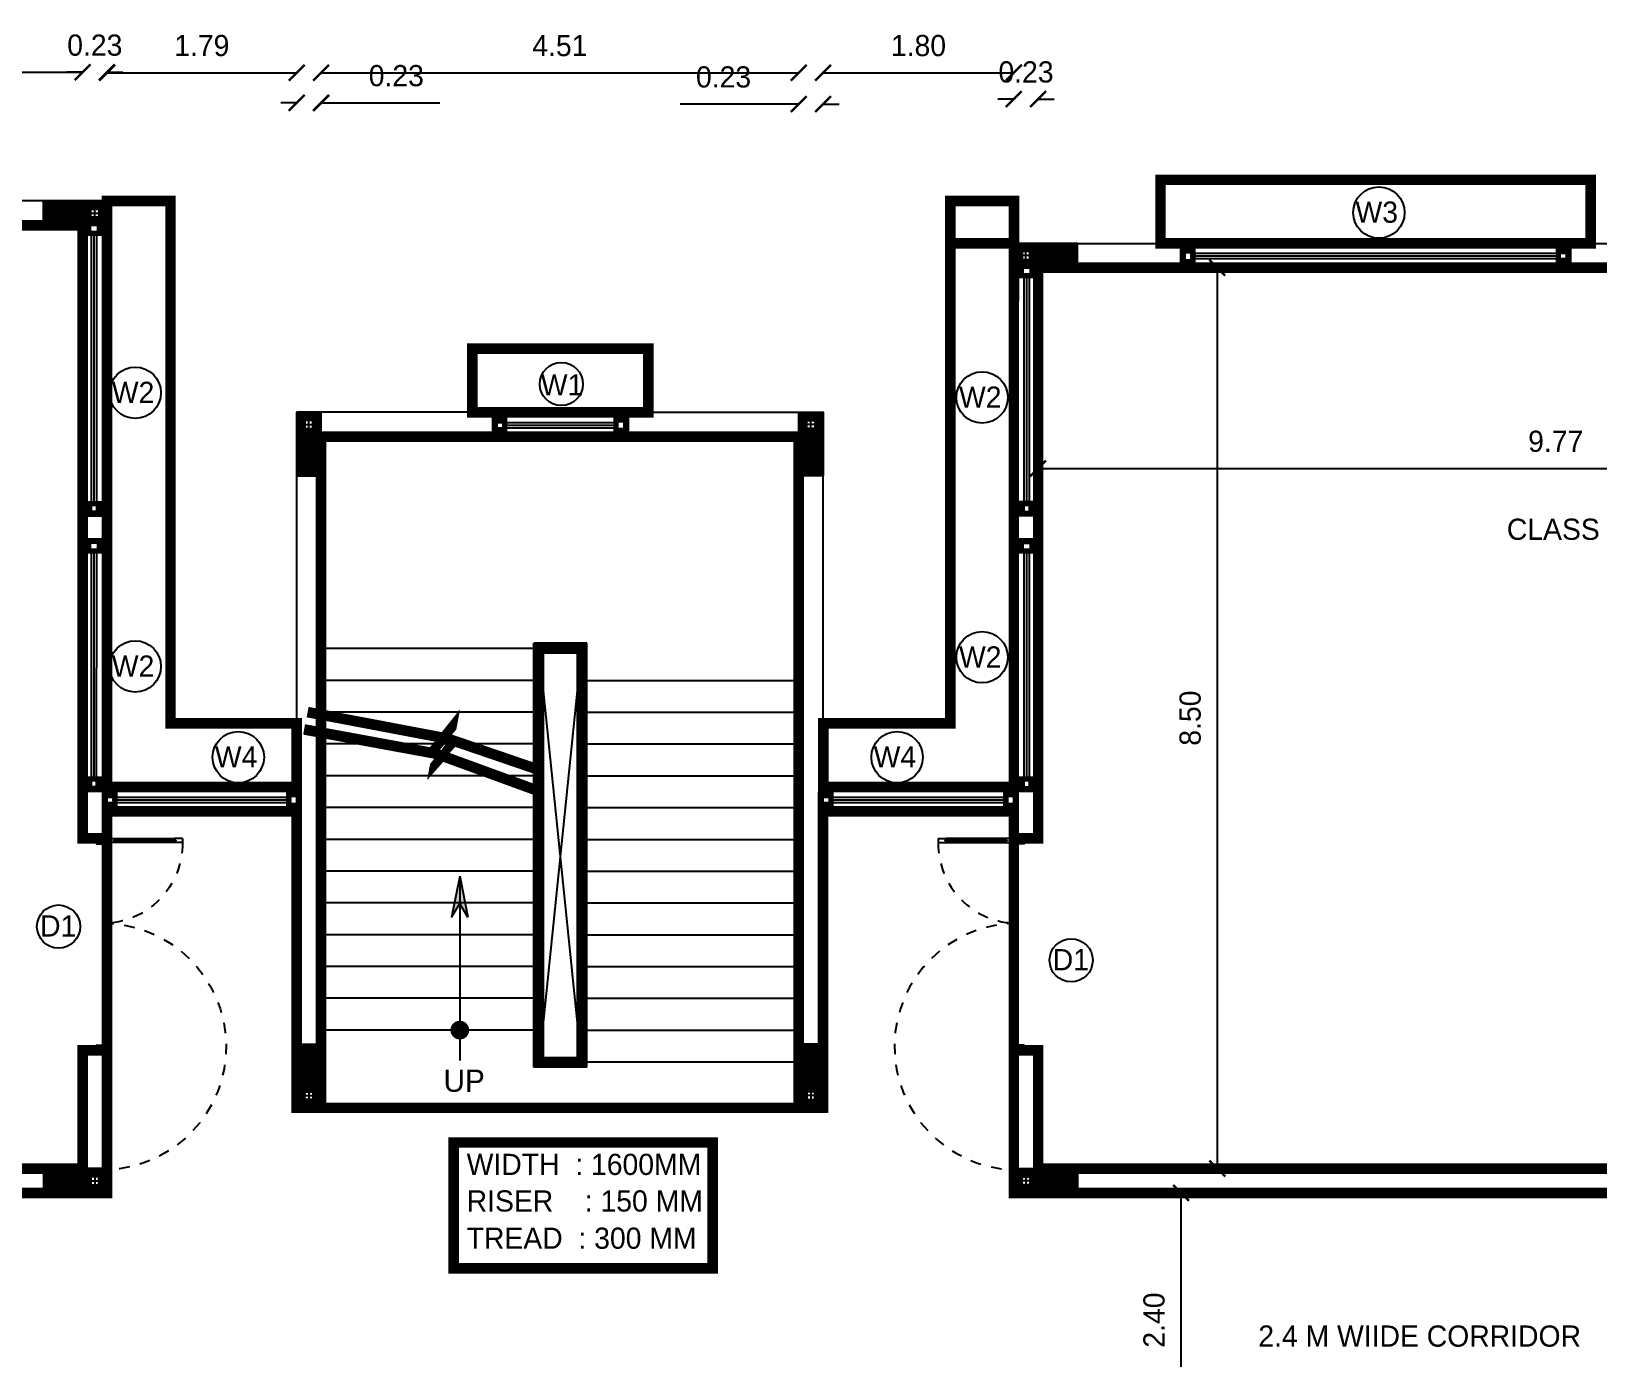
# Model space of a CAD drawing. Header units: metres. Extents: x 6101839 to 6102590, y -6659932 to -6659648.
# Drawn here: x 6102090.64 to 6102105.43, y -6659699.46 to -6659686.95 of the extents above; entities that cross this region are included whole.
import ezdxf

# ---------------------------------------------------------------- set-up
doc = ezdxf.new("R2010")
doc.units = ezdxf.units.M
doc.header["$LTSCALE"] = 500
doc.header["$MEASUREMENT"] = 0
doc.linetypes.add('DASHED2', pattern=[0.375, 0.25, -0.125])
doc.linetypes.add('HIDDEN', pattern=[0.375, 0.25, -0.125])
doc.layers.get('0').update_dxf_attribs({"linetype": 'CONTINUOUS'})
doc.layers.get('Defpoints').update_dxf_attribs({"linetype": 'CONTINUOUS'})
for name, color, linetype in [('above', 250, 'DASHED2'), ('Bldg', 44, 'CONTINUOUS'), ('BLK_1_FLR_0_CARPET_AREA', 10, 'CONTINUOUS'), ('BLK_1_FLR_0_CHAJJA', 6, 'CONTINUOUS'), ('COL', 2, 'CONTINUOUS'), ('DIM', 205, 'CONTINUOUS'), ('DOOR', 252, 'CONTINUOUS'), ('DOORTEXT', 13, 'CONTINUOUS'), ('ED', 30, 'CONTINUOUS'), ('FURN1', 252, 'CONTINUOUS'), ('FURNITURE', 252, 'CONTINUOUS'), ('FURNITURES', 252, 'CONTINUOUS'), ('HATCH', 15, 'CONTINUOUS'), ('norms', 4, 'CONTINUOUS'), ('railing', 14, 'CONTINUOUS'), ('STEPS', 233, 'CONTINUOUS'), ('T E X T', 7, 'CONTINUOUS'), ('TEXT', 4, 'CONTINUOUS'), ('W-SCH', 205, 'CONTINUOUS'), ('wall', 125, 'CONTINUOUS'), ('wall1', 125, 'CONTINUOUS'), ('WIN', 252, 'CONTINUOUS'), ('WINDOWS', 252, 'CONTINUOUS')]:
    doc.layers.add(name, color=color, linetype=linetype)
doc.styles.add('GD', font='GOTHIC.TTF')
doc.styles.add('RM', font='GOTHIC.TTF')
doc.styles.add('S2', font='GOTHIC.TTF')
doc.styles.add('USA TEXT', font='GOTHIC.TTF')
doc.dimstyles.new('1-100-ED', dxfattribs={"dimtxt": 0.2, "dimasz": 0.15, "dimexe": 0.18, "dimexo": 0.0625, "dimgap": 0.15, "dimtad": 1, "dimzin": 0, "dimdsep": 46, "dimtxsty": 'USA TEXT', "dimblk": 'ARCHTICK', "dimcen": 0.1, "dimse1": 1, "dimse2": 1, "dimclrd": 256, "dimclrt": 256, "dimadec": 0, "dimazin": 0, "dimtfac": 1, "dimtofl": 0, "dimtmove": 0, "dimatfit": 3, "dimldrblk": 'ARCHTICK', "dimfxl": 0.18, "dimtolj": 1, "dimtzin": 0, "dimarcsym": 0})

# ---------------------------------------------------------------- blocks, each defined once
blk = doc.blocks.new('NEWCOL')
at = {"layer": 'HATCH'}
h = blk.add_hatch(dxfattribs=at)
h.set_pattern_fill('ANSI31', color=256, scale=3, angle=270, style=0)
h.set_pattern_definition([(315, (-629970.926, -258732.088), (6.73519209, 6.73519209), [])])
h.paths.add_polyline_path([(0, 115), (-115, 115), (-115, 0), (-37.5, 0), (-37.5, 37.5), (0, 37.5)])
h.paths.add_polyline_path([(115, 115), (0, 115), (0, 37.5), (37.5, 37.5), (37.5, 0), (115, 0)])
h.paths.add_polyline_path([(115, 0), (37.5, 0), (37.5, -37.5), (0, -37.5), (0, -485), (115, -485)])
h.paths.add_polyline_path([(0, -37.5), (-37.5, -37.5), (-37.5, 0), (-115, 0), (-115, -485), (0, -485)])
at = {"layer": 'COL'}
for p, q in [((-115, 0), (115, 0)), ((0, -485), (0, 115))]:
    blk.add_line(p, q, dxfattribs=at)
for points in [[(-115, -485), (115, -485), (115, 115), (-115, 115)], [(-37.5, -37.5), (37.5, -37.5), (37.5, 37.5), (-37.5, 37.5)]]:
    blk.add_lwpolyline(points, close=True, dxfattribs=at)
blk = doc.blocks.new('_ArchTick')
at = {"color": 0, "linetype": 'ByBlock', "const_width": 0.15}
blk.add_lwpolyline([(-0.5, -0.5), (0.5, 0.5)], dxfattribs=at)
blk = doc.blocks.new('*D821')
at = {"layer": 'Defpoints', "color": 0, "transparency": 16777216}
for p in [(6102091.126, -6659687.335), (6102091.126, -6659689.318), (6102081.356, -6659689.83)]:
    blk.add_point(p, dxfattribs=at)
at = {"layer": 'ED', "lineweight": -2, "transparency": 16777216}
blk.add_line((6102081.356, -6659687.335), (6102091.126, -6659687.335), dxfattribs=at)
at = {"layer": 'ED', "lineweight": -2, "transparency": 16777216, "xscale": 0.15, "yscale": 0.15, "zscale": 0.15, "rotation": 180}
blk.add_blockref('_ArchTick', (6102081.356, -6659687.335), dxfattribs=at)
at = {"layer": 'ED', "lineweight": -2, "transparency": 16777216, "xscale": 0.15, "yscale": 0.15, "zscale": 0.15}
blk.add_blockref('_ArchTick', (6102091.126, -6659687.335), dxfattribs=at)
at = {"layer": 'ED', "transparency": 16777216, "insert": (6102086.241, -6659687.08), "char_height": 0.2, "attachment_point": 5, "style": 'USA TEXT'}
blk.add_mtext('\\A1;9.77', dxfattribs=at)
blk = doc.blocks.new('*D822')
at = {"layer": 'Defpoints', "color": 0, "transparency": 16777216}
for p in [(6102091.356, -6659687.335), (6102091.126, -6659689.318), (6102091.356, -6659689.354)]:
    blk.add_point(p, dxfattribs=at)
at = {"layer": 'ED', "lineweight": -2, "transparency": 16777216}
for p, q in [((6102091.126, -6659687.335), (6102090.976, -6659687.335)), ((6102091.356, -6659687.335), (6102091.506, -6659687.335))]:
    blk.add_line(p, q, dxfattribs=at)
at = {"layer": 'ED', "lineweight": -2, "transparency": 16777216, "xscale": 0.15, "yscale": 0.15, "zscale": 0.15}
blk.add_blockref('_ArchTick', (6102091.126, -6659687.335), dxfattribs=at)
at = {"layer": 'ED', "lineweight": -2, "transparency": 16777216, "xscale": 0.15, "yscale": 0.15, "zscale": 0.15, "rotation": 180}
blk.add_blockref('_ArchTick', (6102091.356, -6659687.335), dxfattribs=at)
at = {"layer": 'ED', "transparency": 16777216, "insert": (6102091.241, -6659687.08), "char_height": 0.2, "attachment_point": 5, "style": 'USA TEXT'}
blk.add_mtext('\\A1;0.23', dxfattribs=at)
blk = doc.blocks.new('*D823')
at = {"layer": 'Defpoints', "color": 0, "transparency": 16777216}
for p in [(6102093.147, -6659687.339), (6102091.356, -6659694.078), (6102093.147, -6659694.078)]:
    blk.add_point(p, dxfattribs=at)
at = {"layer": 'ED', "lineweight": -2, "transparency": 16777216}
blk.add_line((6102091.356, -6659687.339), (6102093.147, -6659687.339), dxfattribs=at)
at = {"layer": 'ED', "lineweight": -2, "transparency": 16777216, "xscale": 0.15, "yscale": 0.15, "zscale": 0.15, "rotation": 180}
blk.add_blockref('_ArchTick', (6102091.356, -6659687.339), dxfattribs=at)
at = {"layer": 'ED', "lineweight": -2, "transparency": 16777216, "xscale": 0.15, "yscale": 0.15, "zscale": 0.15}
blk.add_blockref('_ArchTick', (6102093.147, -6659687.339), dxfattribs=at)
at = {"layer": 'ED', "transparency": 16777216, "insert": (6102092.251, -6659687.084), "char_height": 0.2, "attachment_point": 5, "style": 'USA TEXT'}
blk.add_mtext('\\A1;1.79', dxfattribs=at)
blk = doc.blocks.new('*D824')
at = {"layer": 'Defpoints', "color": 0, "transparency": 16777216}
for p in [(6102093.377, -6659687.624), (6102093.377, -6659691.745), (6102093.147, -6659694.078)]:
    blk.add_point(p, dxfattribs=at)
at = {"layer": 'ED', "lineweight": -2, "transparency": 16777216}
for p, q in [((6102093.147, -6659687.624), (6102092.997, -6659687.624)), ((6102093.377, -6659687.624), (6102094.497, -6659687.624))]:
    blk.add_line(p, q, dxfattribs=at)
at = {"layer": 'ED', "lineweight": -2, "transparency": 16777216, "xscale": 0.15, "yscale": 0.15, "zscale": 0.15}
blk.add_blockref('_ArchTick', (6102093.147, -6659687.624), dxfattribs=at)
at = {"layer": 'ED', "lineweight": -2, "transparency": 16777216, "xscale": 0.15, "yscale": 0.15, "zscale": 0.15, "rotation": 180}
blk.add_blockref('_ArchTick', (6102093.377, -6659687.624), dxfattribs=at)
at = {"layer": 'ED', "transparency": 16777216, "insert": (6102094.087, -6659687.368), "char_height": 0.2, "attachment_point": 5, "style": 'USA TEXT'}
blk.add_mtext('\\A1;0.23', dxfattribs=at)
blk = doc.blocks.new('*D825')
at = {"layer": 'Defpoints', "color": 0, "transparency": 16777216}
for p in [(6102097.886, -6659687.339), (6102093.377, -6659691.745), (6102097.886, -6659691.794)]:
    blk.add_point(p, dxfattribs=at)
at = {"layer": 'ED', "lineweight": -2, "transparency": 16777216}
blk.add_line((6102093.377, -6659687.339), (6102097.886, -6659687.339), dxfattribs=at)
at = {"layer": 'ED', "lineweight": -2, "transparency": 16777216, "xscale": 0.15, "yscale": 0.15, "zscale": 0.15, "rotation": 180}
blk.add_blockref('_ArchTick', (6102093.377, -6659687.339), dxfattribs=at)
at = {"layer": 'ED', "lineweight": -2, "transparency": 16777216, "xscale": 0.15, "yscale": 0.15, "zscale": 0.15}
blk.add_blockref('_ArchTick', (6102097.886, -6659687.339), dxfattribs=at)
at = {"layer": 'ED', "transparency": 16777216, "insert": (6102095.631, -6659687.084), "char_height": 0.2, "attachment_point": 5, "style": 'USA TEXT'}
blk.add_mtext('\\A1;4.51', dxfattribs=at)
blk = doc.blocks.new('*D826')
at = {"layer": 'Defpoints', "color": 0, "transparency": 16777216}
for p in [(6102098.116, -6659687.635), (6102097.886, -6659691.794), (6102098.116, -6659691.772)]:
    blk.add_point(p, dxfattribs=at)
at = {"layer": 'ED', "lineweight": -2, "transparency": 16777216}
for p, q in [((6102097.886, -6659687.635), (6102096.765, -6659687.635)), ((6102098.116, -6659687.635), (6102098.266, -6659687.635))]:
    blk.add_line(p, q, dxfattribs=at)
at = {"layer": 'ED', "lineweight": -2, "transparency": 16777216, "xscale": 0.15, "yscale": 0.15, "zscale": 0.15}
blk.add_blockref('_ArchTick', (6102097.886, -6659687.635), dxfattribs=at)
at = {"layer": 'ED', "lineweight": -2, "transparency": 16777216, "xscale": 0.15, "yscale": 0.15, "zscale": 0.15, "rotation": 180}
blk.add_blockref('_ArchTick', (6102098.116, -6659687.635), dxfattribs=at)
at = {"layer": 'ED', "transparency": 16777216, "insert": (6102097.176, -6659687.38), "char_height": 0.2, "attachment_point": 5, "style": 'USA TEXT'}
blk.add_mtext('\\A1;0.23', dxfattribs=at)
blk = doc.blocks.new('*D827')
at = {"layer": 'Defpoints', "color": 0, "transparency": 16777216}
for p in [(6102099.916, -6659687.339), (6102099.916, -6659691.582), (6102098.116, -6659691.772)]:
    blk.add_point(p, dxfattribs=at)
at = {"layer": 'ED', "lineweight": -2, "transparency": 16777216}
blk.add_line((6102098.116, -6659687.339), (6102099.916, -6659687.339), dxfattribs=at)
at = {"layer": 'ED', "lineweight": -2, "transparency": 16777216, "xscale": 0.15, "yscale": 0.15, "zscale": 0.15, "rotation": 180}
blk.add_blockref('_ArchTick', (6102098.116, -6659687.339), dxfattribs=at)
at = {"layer": 'ED', "lineweight": -2, "transparency": 16777216, "xscale": 0.15, "yscale": 0.15, "zscale": 0.15}
blk.add_blockref('_ArchTick', (6102099.916, -6659687.339), dxfattribs=at)
at = {"layer": 'ED', "transparency": 16777216, "insert": (6102099.016, -6659687.084), "char_height": 0.2, "attachment_point": 5, "style": 'USA TEXT'}
blk.add_mtext('\\A1;1.80', dxfattribs=at)
blk = doc.blocks.new('*D828')
at = {"layer": 'Defpoints', "color": 0, "transparency": 16777216}
for p in [(6102100.146, -6659687.588), (6102099.916, -6659691.582), (6102100.146, -6659691.587)]:
    blk.add_point(p, dxfattribs=at)
at = {"layer": 'ED', "lineweight": -2, "transparency": 16777216}
for p, q in [((6102099.916, -6659687.588), (6102099.766, -6659687.588)), ((6102100.146, -6659687.588), (6102100.296, -6659687.588))]:
    blk.add_line(p, q, dxfattribs=at)
at = {"layer": 'ED', "lineweight": -2, "transparency": 16777216, "xscale": 0.15, "yscale": 0.15, "zscale": 0.15}
blk.add_blockref('_ArchTick', (6102099.916, -6659687.588), dxfattribs=at)
at = {"layer": 'ED', "lineweight": -2, "transparency": 16777216, "xscale": 0.15, "yscale": 0.15, "zscale": 0.15, "rotation": 180}
blk.add_blockref('_ArchTick', (6102100.146, -6659687.588), dxfattribs=at)
at = {"layer": 'ED', "transparency": 16777216, "insert": (6102100.031, -6659687.333), "char_height": 0.2, "attachment_point": 5, "style": 'USA TEXT'}
blk.add_mtext('\\A1;0.23', dxfattribs=at)
blk = doc.blocks.new('*D829')
at = {"layer": 'Defpoints', "color": 0, "transparency": 16777216}
for p in [(6102109.916, -6659691.073), (6102100.146, -6659691.601), (6102109.916, -6659691.601)]:
    blk.add_point(p, dxfattribs=at)
at = {"layer": 'ED', "lineweight": -2, "transparency": 16777216}
blk.add_line((6102100.146, -6659691.073), (6102109.916, -6659691.073), dxfattribs=at)
at = {"layer": 'ED', "lineweight": -2, "transparency": 16777216, "xscale": 0.15, "yscale": 0.15, "zscale": 0.15, "rotation": 180}
blk.add_blockref('_ArchTick', (6102100.146, -6659691.073), dxfattribs=at)
at = {"layer": 'ED', "lineweight": -2, "transparency": 16777216, "xscale": 0.15, "yscale": 0.15, "zscale": 0.15}
blk.add_blockref('_ArchTick', (6102109.916, -6659691.073), dxfattribs=at)
at = {"layer": 'ED', "transparency": 16777216, "insert": (6102105.031, -6659690.818), "char_height": 0.2, "attachment_point": 5, "style": 'USA TEXT'}
blk.add_mtext('\\A1;9.77', dxfattribs=at)
blk = doc.blocks.new('*D833')
at = {"layer": 'Defpoints', "color": 0, "transparency": 16777216}
for p in [(6102101.044, -6659689.179), (6102101.013, -6659697.679), (6102101.836, -6659697.679)]:
    blk.add_point(p, dxfattribs=at)
at = {"layer": 'ED', "lineweight": -2, "transparency": 16777216}
blk.add_line((6102101.836, -6659689.179), (6102101.836, -6659697.679), dxfattribs=at)
at = {"layer": 'ED', "lineweight": -2, "transparency": 16777216, "xscale": 0.15, "yscale": 0.15, "zscale": 0.15}
for p, rotation in [((6102101.836, -6659689.179), 90), ((6102101.836, -6659697.679), 270)]:
    blk.add_blockref('_ArchTick', p, dxfattribs=dict(at, rotation=rotation))
at = {"layer": 'ED', "transparency": 16777216, "insert": (6102101.581, -6659693.429), "char_height": 0.2, "attachment_point": 5, "rotation": 90, "style": 'USA TEXT'}
blk.add_mtext('\\A1;8.50', dxfattribs=at)
blk = doc.blocks.new('*D834')
at = {"layer": 'Defpoints', "color": 0, "transparency": 16777216}
for p in [(6102101.495, -6659697.909), (6102101.621, -6659697.909), (6102101.61, -6659700.309)]:
    blk.add_point(p, dxfattribs=at)
at = {"layer": 'ED', "lineweight": -2, "transparency": 16777216}
blk.add_line((6102101.495, -6659700.309), (6102101.495, -6659697.909), dxfattribs=at)
at = {"layer": 'ED', "lineweight": -2, "transparency": 16777216, "xscale": 0.15, "yscale": 0.15, "zscale": 0.15}
for p, rotation in [((6102101.495, -6659697.909), 90), ((6102101.495, -6659700.309), 270)]:
    blk.add_blockref('_ArchTick', p, dxfattribs=dict(at, rotation=rotation))
at = {"layer": 'ED', "transparency": 16777216, "insert": (6102101.24, -6659699.109), "char_height": 0.2, "attachment_point": 5, "rotation": 90, "style": 'USA TEXT'}
blk.add_mtext('\\A1;2.40', dxfattribs=at)
blk = doc.blocks.new('A$C62665808')
at = {"layer": 'FURNITURES', "color": 233}
for p, q in [((512, 100), (437, 100)), ((450, 62), (512, 62)), ((500, 78), (500, 84)), ((512, 84), (500, 84)), ((512, 78), (500, 78)), ((512, 84), (512, 100)), ((512, 62), (512, 78)), ((2288, 84), (2288, 100)), ((2288, 100), (2363, 100)), ((2288, 84), (2300, 84)), ((2288, 62), (2288, 78)), ((2288, 78), (2300, 78)), ((2350, 62), (2288, 62)), ((2300, 78), (2300, 84))]:
    blk.add_line(p, q, dxfattribs=at)
at = {"layer": 'FURNITURES', "color": 250}
for p, q in [((512, 100), (2288, 100)), ((512, 84), (2300, 84)), ((512, 78), (2300, 78)), ((512, 62), (2288, 62))]:
    blk.add_line(p, q, dxfattribs=at)
at = {"layer": 'FURNITURES', "color": 250, "linetype": 'HIDDEN', "ltscale": 0.5}
for centre, radius, start, end in [((437, 62), 1163, 359.9985, 178.1522), ((2350, 62), 750, 89.1025, 179.9987)]:
    blk.add_arc(centre, radius, start, end, dxfattribs=at)
at = {"layer": 'wall', "color": 7}
for p, q in [((2362, 812), (2362, 737)), ((2399, 812), (2362, 812)), ((2378, 175), (2377, 750)), ((2384, 750), (2377, 750)), ((2377, 737), (2377, 750)), ((2384, 175), (2384, 750)), ((2384, 737), (2384, 750)), ((2399, 812), (2399, 737)), ((2377, 737), (2362, 737)), ((2362, 737), (2363, 175)), ((2399, 737), (2384, 737)), ((2400, 175), (2399, 737)), ((2378, 175), (2363, 175)), ((2363, 175), (2363, 100)), ((2378, 175), (2378, 162)), ((2384, 162), (2378, 162)), ((2400, 175), (2384, 175)), ((2384, 175), (2384, 162)), ((2400, 100), (2400, 175)), ((-725, 137), (-650, 137)), ((-725, 137), (-725, 100)), ((-725, 100), (-650, 100)), ((363, 122), (-662, 122)), ((-662, 122), (-662, 116)), ((-650, 122), (-662, 122)), ((363, 116), (-662, 116)), ((-650, 116), (-662, 116)), ((-650, 137), (-650, 122)), ((363, 137), (-650, 137)), ((-650, 116), (-650, 100)), ((-650, 100), (363, 100)), ((437, 137), (363, 137)), ((363, 137), (363, 122)), ((363, 122), (375, 122)), ((363, 116), (363, 100)), ((363, 116), (375, 116)), ((363, 100), (437, 100)), ((375, 122), (375, 116)), ((437, 137), (437, 100)), ((437, 62), (437, 100)), ((437, 62), (450, 62)), ((2363, 62), (2350, 62)), ((2363, 62), (2363, 100)), ((2400, 100), (2363, 100))]:
    blk.add_line(p, q, dxfattribs=at)
for points in [[(437, 100), (400, 100), (400, 0), (450, 0), (450, 62)], [(2363, 100), (2400, 100), (2400, 0), (2350, 0), (2350, 62)]]:
    blk.add_lwpolyline(points, dxfattribs=at)

msp = doc.modelspace()

# ---------------------------------------------------------------- hatches: boundary and pattern name
at = {"layer": 'DIM'}
h = msp.add_hatch(color=256, dxfattribs=at)
h.paths.add_polyline_path([(6102094.7421, -6659695.20241), (6102094.70125, -6659695.20237), (6102094.76262, -6659695.30607)])
h.paths.add_polyline_path([(6102094.69148, -6659694.9468), (6102094.68638, -6659694.94679), (6102094.68611, -6659695.17679), (6102094.70125, -6659695.20237), (6102094.7421, -6659695.20241)])
h.paths.add_polyline_path([(6102094.68638, -6659694.94679), (6102094.68129, -6659694.94679), (6102094.63006, -6659695.20228), (6102094.67091, -6659695.20233), (6102094.68611, -6659695.17679)])
h.paths.add_polyline_path([(6102094.68129, -6659694.94679), (6102094.68638, -6659694.94679), (6102094.68641, -6659694.92124)])
h.paths.add_polyline_path([(6102094.68641, -6659694.92124), (6102094.68638, -6659694.94679), (6102094.69148, -6659694.9468)])
h.paths.add_polyline_path([(6102094.60929, -6659695.30589), (6102094.67091, -6659695.20233), (6102094.63006, -6659695.20228)])

# ---------------------------------------------------------------- linework, layer by layer
at = {"layer": 'above', "const_width": 0.1}
for points in [[(6102101.30075, -6659688.94995), (6102101.30075, -6659688.34995), (6102105.36077, -6659688.34995), (6102105.36075, -6659688.94985)], [(6102091.35575, -6659688.54939), (6102091.9556, -6659688.5494), (6102091.95554, -6659693.47872), (6102093.14651, -6659693.47872)], [(6102099.91578, -6659688.94939), (6102099.31593, -6659688.9494), (6102099.31599, -6659693.47872), (6102098.11602, -6659693.47872)], [(6102094.80577, -6659690.54286), (6102094.80577, -6659689.94286), (6102096.46578, -6659689.94286), (6102096.46577, -6659690.54275)]]:
    msp.add_lwpolyline(points, dxfattribs=at)
at = {"layer": 'Bldg', "linetype": 'ByBlock'}
for p, q in [((6102095.38575, -6659696.7228), (6102095.38575, -6659692.7228)), ((6102095.88575, -6659692.7228), (6102095.38575, -6659692.7228)), ((6102095.88575, -6659696.7228), (6102095.88575, -6659692.7228)), ((6102095.88575, -6659696.7228), (6102095.38575, -6659696.7228))]:
    msp.add_line(p, q, dxfattribs=at)
at = {"layer": 'Bldg', "const_width": 0.1}
msp.add_lwpolyline([(6102095.43575, -6659692.7728), (6102095.83575, -6659692.7728), (6102095.83575, -6659696.6728), (6102095.43575, -6659696.6728)], close=True, dxfattribs=at)
at = {"layer": 'BLK_1_FLR_0_CARPET_AREA', "color": 15, "linetype": 'Continuous', "const_width": 0.1}
for points in [[(6102091.12577, -6659697.67946), (6102091.12577, -6659696.56446), (6102091.35577, -6659696.56446), (6102091.35577, -6659694.56446), (6102091.12577, -6659694.56446), (6102091.12584, -6659688.77946), (6102081.35577, -6659688.77946), (6102081.35577, -6659695.44946), (6102085.35577, -6659695.44946), (6102085.35577, -6659695.67946), (6102085.12578, -6659695.67946), (6102085.12578, -6659697.67946)], [(6102100.14574, -6659697.67946), (6102100.14574, -6659696.56446), (6102099.91574, -6659696.56446), (6102099.91574, -6659694.56446), (6102100.14574, -6659694.56446), (6102100.14566, -6659689.17957), (6102109.91573, -6659689.17957), (6102109.91574, -6659695.44946), (6102105.91574, -6659695.44946), (6102105.91574, -6659695.67946), (6102106.14572, -6659695.67946), (6102106.14572, -6659697.67946)]]:
    msp.add_lwpolyline(points, close=True, dxfattribs=at)
msp.add_lwpolyline([(6102085.12577, -6659697.90946), (6102091.35575, -6659697.90946), (6102091.35552, -6659694.30823), (6102093.14676, -6659694.30809), (6102093.14676, -6659697.10634), (6102093.37676, -6659697.10634), (6102093.37741, -6659690.77282), (6102097.88579, -6659690.77281), (6102097.88578, -6659697.10634), (6102098.11577, -6659697.10634), (6102098.11559, -6659694.30823), (6102099.91587, -6659694.30809), (6102099.91575, -6659697.90946), (6102106.14574, -6659697.90946)], dxfattribs=at)
at = {"layer": 'BLK_1_FLR_0_CHAJJA', "linetype": 'Continuous', "const_width": 0.1}
for points in [[(6102101.30075, -6659688.34995), (6102105.36075, -6659688.34995), (6102105.36075, -6659688.9494), (6102101.30075, -6659688.9494)], [(6102091.35575, -6659688.54946), (6102091.9556, -6659688.54946), (6102091.95554, -6659693.47872), (6102093.14651, -6659693.47872), (6102093.14651, -6659694.07809), (6102091.35611, -6659694.07809)], [(6102099.91641, -6659688.54946), (6102099.31657, -6659688.54946), (6102099.31662, -6659693.47872), (6102098.11665, -6659693.47872), (6102098.11665, -6659694.07809), (6102099.91606, -6659694.07809)], [(6102094.80577, -6659690.54282), (6102096.46578, -6659690.54282), (6102096.46578, -6659689.94286), (6102094.80577, -6659689.94286)]]:
    msp.add_lwpolyline(points, close=True, dxfattribs=at)
at = {"layer": 'DIM', "const_width": 0.1}
msp.add_lwpolyline([(6102094.64808, -6659696.37273, 1), (6102094.72475, -6659696.37283, 1)], format="xyb", close=True, dxfattribs=at)
at = {"layer": 'DOOR', "linetype": 'ByBlock'}
for p, q in [((6102094.68639, -6659694.92124), (6102094.60926, -6659695.30589)), ((6102094.68639, -6659694.92124), (6102094.68639, -6659696.66099)), ((6102094.68639, -6659694.92124), (6102094.7626, -6659695.30607)), ((6102094.60926, -6659695.30589), (6102094.68608, -6659695.17679)), ((6102094.7626, -6659695.30607), (6102094.68608, -6659695.17679))]:
    msp.add_line(p, q, dxfattribs=at)
at = {"layer": 'FURN1', "linetype": 'ByBlock'}
for p, q in [((6102105.13075, -6659688.94949), (6102101.53075, -6659688.94942)), ((6102101.53075, -6659689.17949), (6102105.13075, -6659689.17957))]:
    msp.add_line(p, q, dxfattribs=at)
at = {"layer": 'FURN1', "const_width": 0.1}
for points in [[(6102091.25875, -6659688.7795), (6102091.25875, -6659688.8295), (6102091.20875, -6659688.82949), (6102091.20875, -6659688.77949)], [(6102091.25875, -6659688.78012), (6102091.25874, -6659688.83012), (6102091.20874, -6659688.83012), (6102091.20875, -6659688.78012)], [(6102101.53075, -6659689.04599), (6102101.58075, -6659689.046), (6102101.58075, -6659689.096), (6102101.53075, -6659689.09599)], [(6102101.53138, -6659689.046), (6102101.58138, -6659689.046), (6102101.58137, -6659689.096), (6102101.53137, -6659689.096)], [(6102105.13013, -6659689.04608), (6102105.08013, -6659689.04608), (6102105.08012, -6659689.09608), (6102105.13012, -6659689.09608)], [(6102105.13075, -6659689.04608), (6102105.08075, -6659689.04607), (6102105.08075, -6659689.09607), (6102105.13075, -6659689.09608)], [(6102100.01276, -6659689.1795), (6102100.01276, -6659689.2295), (6102100.06276, -6659689.22949), (6102100.06276, -6659689.17949)], [(6102100.01276, -6659689.18012), (6102100.01276, -6659689.23012), (6102100.06276, -6659689.23012), (6102100.06276, -6659689.18012)], [(6102095.03577, -6659690.63993), (6102095.08577, -6659690.63992), (6102095.08578, -6659690.68992), (6102095.03578, -6659690.68993)], [(6102095.0364, -6659690.63993), (6102095.0864, -6659690.63992), (6102095.0864, -6659690.68992), (6102095.0364, -6659690.68993)], [(6102096.23515, -6659690.63985), (6102096.18515, -6659690.63986), (6102096.18515, -6659690.68986), (6102096.23515, -6659690.68985)], [(6102096.23577, -6659690.63985), (6102096.18577, -6659690.63986), (6102096.18578, -6659690.68986), (6102096.23578, -6659690.68985)], [(6102091.2586, -6659691.47921), (6102091.2586, -6659691.42921), (6102091.2086, -6659691.42921), (6102091.2086, -6659691.47921)], [(6102091.2586, -6659691.47983), (6102091.25861, -6659691.42983), (6102091.20861, -6659691.42983), (6102091.2086, -6659691.47983)], [(6102100.0129, -6659691.47858), (6102100.0129, -6659691.42858), (6102100.0629, -6659691.42858), (6102100.0629, -6659691.47858)], [(6102100.0129, -6659691.47921), (6102100.0129, -6659691.42921), (6102100.0629, -6659691.42921), (6102100.0629, -6659691.47921)], [(6102091.2586, -6659691.77783), (6102091.25859, -6659691.82783), (6102091.20859, -6659691.82783), (6102091.2086, -6659691.77783)], [(6102091.25859, -6659691.77846), (6102091.25859, -6659691.82846), (6102091.20859, -6659691.82846), (6102091.20859, -6659691.77846)], [(6102100.01298, -6659691.77783), (6102100.01298, -6659691.82783), (6102100.06298, -6659691.82783), (6102100.06298, -6659691.77783)], [(6102100.01298, -6659691.77846), (6102100.01298, -6659691.82846), (6102100.06298, -6659691.82846), (6102100.06298, -6659691.77846)], [(6102091.25845, -6659694.0776), (6102091.25845, -6659694.0276), (6102091.20845, -6659694.0276), (6102091.20845, -6659694.0776)], [(6102091.25845, -6659694.07823), (6102091.25845, -6659694.02823), (6102091.20845, -6659694.02822), (6102091.20845, -6659694.07822)], [(6102100.01306, -6659694.0776), (6102100.01305, -6659694.0276), (6102100.06305, -6659694.0276), (6102100.06306, -6659694.0776)], [(6102100.01306, -6659694.07823), (6102100.01305, -6659694.02823), (6102100.06305, -6659694.02822), (6102100.06306, -6659694.07822)], [(6102091.35552, -6659694.1753), (6102091.40552, -6659694.17529), (6102091.40552, -6659694.22529), (6102091.35552, -6659694.2253)], [(6102091.35614, -6659694.1753), (6102091.40614, -6659694.1753), (6102091.40615, -6659694.2253), (6102091.35615, -6659694.2253)], [(6102093.14613, -6659694.17515), (6102093.09613, -6659694.17516), (6102093.09614, -6659694.22516), (6102093.14614, -6659694.22515)], [(6102093.14676, -6659694.17515), (6102093.09676, -6659694.17515), (6102093.09676, -6659694.22515), (6102093.14676, -6659694.22515)], [(6102098.11562, -6659694.1753), (6102098.16562, -6659694.17529), (6102098.16563, -6659694.22529), (6102098.11563, -6659694.2253)], [(6102098.11625, -6659694.1753), (6102098.16625, -6659694.1753), (6102098.16625, -6659694.2253), (6102098.11625, -6659694.2253)], [(6102099.91524, -6659694.17515), (6102099.86524, -6659694.17516), (6102099.86524, -6659694.22516), (6102099.91524, -6659694.22515)], [(6102099.91586, -6659694.17515), (6102099.86586, -6659694.17515), (6102099.86586, -6659694.22515), (6102099.91586, -6659694.22515)]]:
    msp.add_lwpolyline(points, close=True, dxfattribs=at)
at = {"layer": 'FURNITURE', "linetype": 'ByBlock', "ltscale": 0.2}
for p, q in [((6102091.2086, -6659691.47921), (6102091.20874, -6659688.83012)), ((6102091.2586, -6659691.47921), (6102091.25875, -6659688.8295)), ((6102105.13013, -6659689.04608), (6102101.58075, -6659689.046)), ((6102105.13012, -6659689.09608), (6102101.58137, -6659689.096)), ((6102100.0129, -6659691.47858), (6102100.01276, -6659689.2295)), ((6102100.0629, -6659691.47858), (6102100.06277, -6659689.23012)), ((6102095.0364, -6659690.63993), (6102096.18577, -6659690.63986)), ((6102095.0364, -6659690.68993), (6102096.18515, -6659690.68986)), ((6102091.20845, -6659694.0776), (6102091.20859, -6659691.82846)), ((6102091.25845, -6659694.0776), (6102091.25859, -6659691.82783)), ((6102100.01306, -6659694.0776), (6102100.01298, -6659691.82783)), ((6102100.06306, -6659694.0776), (6102100.06298, -6659691.82846)), ((6102091.35614, -6659694.1753), (6102093.09676, -6659694.17515)), ((6102091.35615, -6659694.2253), (6102093.09614, -6659694.22516)), ((6102098.11625, -6659694.1753), (6102099.86586, -6659694.17515)), ((6102098.11625, -6659694.2253), (6102099.86524, -6659694.22516))]:
    msp.add_line(p, q, dxfattribs=at)
at = {"layer": 'FURNITURE', "color": 4, "linetype": 'ByBlock', "ltscale": 0.2}
for p, q in [((6102091.2336, -6659691.42921), (6102091.23374, -6659688.8295)), ((6102105.08012, -6659689.07108), (6102101.58075, -6659689.071)), ((6102100.0379, -6659691.42858), (6102100.03777, -6659689.2295)), ((6102095.0864, -6659690.66492), (6102096.18578, -6659690.66486)), ((6102091.23345, -6659694.0276), (6102091.23359, -6659691.82783)), ((6102100.03805, -6659694.0276), (6102100.03798, -6659691.82783)), ((6102091.40615, -6659694.2003), (6102093.09676, -6659694.20016)), ((6102098.16625, -6659694.2003), (6102099.86586, -6659694.20016))]:
    msp.add_line(p, q, dxfattribs=at)
at = {"layer": 'norms', "const_width": 0.1}
msp.add_lwpolyline([(6102093.37675, -6659697.10634), (6102097.88578, -6659697.10634), (6102097.88579, -6659690.77281), (6102093.37677, -6659690.77281)], close=True, dxfattribs=at)
at = {"layer": 'railing', "linetype": 'ByBlock'}
for p, q in [((6102095.38587, -6659692.7728), (6102093.37749, -6659692.77276)), ((6102095.83575, -6659696.6728), (6102095.43575, -6659692.7728)), ((6102095.83575, -6659692.7728), (6102095.43575, -6659696.6728)), ((6102095.38586, -6659693.0728), (6102093.37748, -6659693.07276)), ((6102095.88576, -6659693.07281), (6102097.88638, -6659693.07285)), ((6102095.38585, -6659693.3728), (6102093.37747, -6659693.37276)), ((6102095.88576, -6659693.37281), (6102097.88638, -6659693.37285)), ((6102095.38584, -6659693.6728), (6102093.37746, -6659693.67276)), ((6102095.38584, -6659693.6728), (6102093.37746, -6659693.67276)), ((6102095.88576, -6659693.67281), (6102097.88638, -6659693.67285)), ((6102095.38584, -6659693.9728), (6102093.37746, -6659693.97276)), ((6102095.88576, -6659693.97281), (6102097.88638, -6659693.97285)), ((6102095.38583, -6659694.2728), (6102093.37745, -6659694.27276)), ((6102095.88576, -6659694.27281), (6102097.88638, -6659694.27285)), ((6102095.38582, -6659694.5728), (6102093.37744, -6659694.57276)), ((6102095.88576, -6659694.57281), (6102097.88638, -6659694.57285)), ((6102095.38581, -6659694.8728), (6102093.37743, -6659694.87276)), ((6102095.88576, -6659694.87281), (6102097.88638, -6659694.87285)), ((6102095.3858, -6659695.1728), (6102093.37742, -6659695.17276)), ((6102095.88576, -6659695.17281), (6102097.88638, -6659695.17285)), ((6102095.38579, -6659695.4728), (6102093.37741, -6659695.47276)), ((6102095.88576, -6659695.47281), (6102097.88638, -6659695.47285)), ((6102095.38579, -6659695.7728), (6102093.37741, -6659695.77276)), ((6102095.88574, -6659695.77281), (6102097.88636, -6659695.77285)), ((6102095.38578, -6659696.0728), (6102093.3774, -6659696.07276)), ((6102095.88574, -6659696.07281), (6102097.88636, -6659696.07285)), ((6102095.38577, -6659696.3728), (6102093.37739, -6659696.37276)), ((6102095.88574, -6659696.37281), (6102097.88636, -6659696.37285)), ((6102095.88574, -6659696.67281), (6102097.88636, -6659696.67285))]:
    msp.add_line(p, q, dxfattribs=at)
at = {"layer": 'STEPS', "color": 251, "const_width": 0.1}
for points in [[(6102095.44222, -6659693.92019), (6102094.62729, -6659693.64174), (6102094.57122, -6659693.70513), (6102094.60345, -6659693.53216), (6102094.53657, -6659693.6159), (6102093.24973, -6659693.37208)], [(6102095.41739, -6659694.11252), (6102094.51526, -6659693.78348), (6102094.45919, -6659693.84688), (6102094.49142, -6659693.6739), (6102094.42454, -6659693.75764), (6102093.21667, -6659693.53576)]]:
    msp.add_lwpolyline(points, dxfattribs=at)
at = {"layer": 'W-SCH'}
for centre, radius in [((6102103.36232, -6659688.65823), 0.24242), ((6102091.62287, -6659690.35891), 0.24242), ((6102095.64481, -6659690.27654), 0.20375), ((6102099.61637, -6659690.40291), 0.24242), ((6102099.61637, -6659692.85491), 0.24242), ((6102091.62287, -6659692.94141), 0.24242), ((6102092.59575, -6659693.79746), 0.24242), ((6102098.81375, -6659693.79746), 0.24242), ((6102090.8991, -6659695.39589), 0.20375), ((6102100.4573, -6659695.71419), 0.20375)]:
    msp.add_circle(centre, radius, dxfattribs=at)
at = {"layer": 'wall1', "linetype": 'ByBlock'}
for p, q in [((6102091.35575, -6659688.54946), (6102090.34075, -6659688.54935)), ((6102090.75575, -6659688.77946), (6102090.34075, -6659688.77946)), ((6102091.35574, -6659688.7795), (6102091.12574, -6659688.77949)), ((6102099.91575, -6659688.94946), (6102101.53075, -6659688.94949)), ((6102099.91577, -6659689.1795), (6102099.91576, -6659688.94949)), ((6102101.53075, -6659688.94949), (6102101.53075, -6659689.17949)), ((6102105.13075, -6659688.94949), (6102105.13075, -6659689.17949)), ((6102105.13076, -6659688.94939), (6102105.78076, -6659688.94942)), ((6102099.91577, -6659689.1795), (6102100.14577, -6659689.17949)), ((6102100.14575, -6659689.17946), (6102101.53075, -6659689.17946)), ((6102100.14577, -6659689.17949), (6102100.14577, -6659689.17946)), ((6102105.13075, -6659689.17946), (6102105.78075, -6659689.17949)), ((6102093.14675, -6659697.10634), (6102093.14677, -6659690.54281)), ((6102095.03577, -6659690.54282), (6102093.14677, -6659690.54281)), ((6102095.03577, -6659690.54286), (6102095.03578, -6659690.77293)), ((6102096.23577, -6659690.54286), (6102096.23578, -6659690.77286)), ((6102096.23579, -6659690.54281), (6102098.11579, -6659690.54281)), ((6102098.11575, -6659697.10634), (6102098.11577, -6659690.54282)), ((6102093.37675, -6659697.10634), (6102093.37677, -6659690.77282)), ((6102095.03578, -6659690.77294), (6102093.37677, -6659690.77282)), ((6102096.23578, -6659690.77293), (6102097.88579, -6659690.77281)), ((6102097.88575, -6659697.10634), (6102097.88577, -6659690.77282)), ((6102091.12567, -6659691.47983), (6102091.12559, -6659691.77783)), ((6102091.35567, -6659691.47984), (6102091.1256, -6659691.47983)), ((6102091.35566, -6659691.77784), (6102091.35567, -6659691.47984)), ((6102099.91584, -6659691.47921), (6102100.14591, -6659691.4792)), ((6102099.91598, -6659691.77784), (6102099.9159, -6659691.47921)), ((6102100.14599, -6659691.77783), (6102100.14591, -6659691.4792)), ((6102091.35559, -6659691.77784), (6102091.12559, -6659691.77783)), ((6102099.91598, -6659691.77784), (6102100.14599, -6659691.77783)), ((6102091.35551, -6659694.07823), (6102091.12545, -6659694.07822)), ((6102091.12575, -6659694.56446), (6102091.12575, -6659694.07822)), ((6102091.35551, -6659694.07823), (6102091.3558, -6659694.56446)), ((6102099.91599, -6659694.07823), (6102100.14606, -6659694.07822)), ((6102099.91606, -6659694.56446), (6102099.91599, -6659694.07823)), ((6102100.14606, -6659694.07822), (6102100.14606, -6659694.56446)), ((6102091.35575, -6659694.56446), (6102091.12575, -6659694.56446)), ((6102099.91575, -6659694.56446), (6102100.14575, -6659694.56446)), ((6102100.14606, -6659694.56446), (6102099.91606, -6659694.56446)), ((6102091.12575, -6659697.67946), (6102091.12575, -6659696.56455)), ((6102091.12575, -6659696.56455), (6102091.35575, -6659696.56455)), ((6102091.35575, -6659697.90946), (6102091.35575, -6659696.56455)), ((6102099.91575, -6659697.90946), (6102099.91578, -6659696.56446)), ((6102100.14578, -6659696.56446), (6102099.91578, -6659696.56446)), ((6102100.14575, -6659697.67946), (6102100.14578, -6659696.56446)), ((6102093.37675, -6659697.10634), (6102093.14675, -6659697.10634)), ((6102098.11575, -6659697.10634), (6102097.88575, -6659697.10634)), ((6102085.12577, -6659697.67946), (6102091.12575, -6659697.67946)), ((6102106.14574, -6659697.67946), (6102100.14575, -6659697.67946)), ((6102085.12577, -6659697.90946), (6102091.35575, -6659697.90946)), ((6102106.14574, -6659697.90946), (6102099.91575, -6659697.90946))]:
    msp.add_line(p, q, dxfattribs=at)
at = {"layer": 'WIN', "const_width": 0.1}
msp.add_lwpolyline([(6102094.62835, -6659698.62002), (6102097.07325, -6659698.62002), (6102097.07325, -6659697.43352), (6102094.62835, -6659697.43352)], close=True, dxfattribs=at)
at = {"layer": 'WINDOWS', "linetype": 'ByBlock'}
for p, q in [((6102091.12567, -6659691.47983), (6102091.12581, -6659688.77949)), ((6102091.35567, -6659691.47984), (6102091.35581, -6659688.7795)), ((6102099.91584, -6659691.47921), (6102099.9157, -6659689.1795)), ((6102100.14584, -6659691.4792), (6102100.1457, -6659689.17949)), ((6102095.03577, -6659690.54286), (6102096.23577, -6659690.54279)), ((6102095.03578, -6659690.77286), (6102096.23578, -6659690.77279)), ((6102091.12551, -6659694.07822), (6102091.12566, -6659691.77783)), ((6102091.35551, -6659694.07823), (6102091.35566, -6659691.77784)), ((6102099.91599, -6659694.07823), (6102099.91591, -6659691.77784)), ((6102100.14599, -6659694.07822), (6102100.14591, -6659691.77783)), ((6102091.35551, -6659694.07823), (6102093.14675, -6659694.07809)), ((6102098.11562, -6659694.07823), (6102099.91586, -6659694.07809)), ((6102091.35553, -6659694.30823), (6102093.14676, -6659694.30809)), ((6102098.11563, -6659694.30823), (6102099.91587, -6659694.30809))]:
    msp.add_line(p, q, dxfattribs=at)

# ---------------------------------------------------------------- block references
at = {"layer": 'COL', "yscale": 0.001, "zscale": 0.001}
for p, xscale, rotation in [((6102091.24075, -6659688.66439), -0.001, 270), ((6102100.03076, -6659689.06449), 0.001, 90), ((6102093.26176, -6659696.99134), -0.001, 180), ((6102098.00077, -6659696.99134), 0.001, 180), ((6102091.24075, -6659697.79446), 0.001, 270), ((6102100.03075, -6659697.79446), -0.001, 90)]:
    msp.add_blockref('NEWCOL', p, dxfattribs=dict(at, xscale=xscale, rotation=rotation))
for p, xscale in [((6102093.26177, -6659690.65781), 0.001), ((6102098.00079, -6659690.65781), -0.001)]:
    msp.add_blockref('NEWCOL', p, dxfattribs=dict(at, xscale=xscale))
at = {"layer": 'wall1', "yscale": 0.001, "zscale": 0.001}
for p, xscale, rotation in [((6102091.25583, -6659696.96455), -0.001, 269.9985391932916), ((6102100.01433, -6659696.96446), 0.001, 90.0014608067084)]:
    msp.add_blockref('A$C62665808', p, dxfattribs=dict(at, xscale=xscale, rotation=rotation))

# ---------------------------------------------------------------- texts
at = {"layer": 'DOORTEXT', "color": 3, "style": 'RM'}
for s, p in [('W3', (6102103.14112, -6659688.75462)), ('W2', (6102091.40168, -6659690.4553)), ('W1', (6102095.45134, -6659690.38448)), ('W2', (6102099.39833, -6659690.50007)), ('W2', (6102099.39833, -6659692.95207)), ('W2', (6102091.40168, -6659693.0378)), ('W4', (6102092.37455, -6659693.89385)), ('W4', (6102098.59255, -6659693.89385)), ('D1', (6102090.72478, -6659695.4898)), ('D1', (6102100.28298, -6659695.8081))]:
    msp.add_text(s, height=0.2, dxfattribs=at).set_placement(p)
at = {"layer": 'T E X T', "style": 'GD'}
for s, p in [('WIDTH  : 1600MM', (6102094.75119, -6659697.73972)), ('RISER    : 150 MM', (6102094.75119, -6659698.08472)), ('TREAD  : 300 MM', (6102094.75119, -6659698.43622))]:
    msp.add_text(s, height=0.2, dxfattribs=at).set_placement(p)
at = {"layer": 'TEXT', "color": 7, "style": 'S2'}
for s, p in [('CLASS ROOM', (6102104.56969, -6659691.74679)), ('2.4 M WIIDE CORRIDOR', (6102102.22363, -6659699.35955))]:
    msp.add_text(s, height=0.2, dxfattribs=at).set_placement(p)
at = {"layer": 'TEXT', "style": 'RM'}
msp.add_text('UP', height=0.21, dxfattribs=at).set_placement((6102094.53237, -6659696.95518))

# ---------------------------------------------------------------- dimensions: what is measured, and where the dimension line sits
at = {"layer": 'ED'}
for base, p1, p2, picture, middle in [((6102091.12578, -6659687.33497), (6102081.35575, -6659689.83047), (6102091.12578, -6659689.31847), '*D821', (6102086.24077, -6659687.07994)), ((6102093.14675, -6659687.33854), (6102091.35551, -6659694.07823), (6102093.14675, -6659694.07809), '*D823', (6102092.25113, -6659687.08351)), ((6102097.88575, -6659687.33854), (6102093.37675, -6659691.74497), (6102097.88575, -6659691.79397), '*D825', (6102095.63125, -6659687.08351)), ((6102099.91593, -6659687.33854), (6102098.11575, -6659691.77247), (6102099.91593, -6659691.58197), '*D827', (6102099.01584, -6659687.08351)), ((6102109.91575, -6659691.07297), (6102100.14594, -6659691.60147), (6102109.91575, -6659691.60147), '*D829', (6102105.03085, -6659690.81794))]:
    dim = msp.add_linear_dim(base=base, p1=p1, p2=p2, dimstyle='1-100-ED', dxfattribs=at)
    dim.commit()
    dim.dimension.update_dxf_attribs({"geometry": picture, "text_midpoint": middle})
for base, p1, p2, picture, middle in [((6102091.35578, -6659687.33497), (6102091.12578, -6659689.31847), (6102091.35578, -6659689.35397), '*D822', (6102091.24078, -6659687.33497)), ((6102093.37675, -6659687.6235), (6102093.14675, -6659694.07809), (6102093.37675, -6659691.74497), '*D824', (6102094.08698, -6659687.6235)), ((6102098.11575, -6659687.635), (6102097.88575, -6659691.79397), (6102098.11575, -6659691.77247), '*D826', (6102097.17552, -6659687.635)), ((6102100.14593, -6659687.5885), (6102099.91593, -6659691.58197), (6102100.14593, -6659691.58747), '*D828', (6102100.03093, -6659687.5885))]:
    dim = msp.add_linear_dim(base=base, p1=p1, p2=p2, dimstyle='1-100-ED', dxfattribs=at)
    dim.commit()
    dim.dimension.update_dxf_attribs({"geometry": picture, "text_midpoint": middle, "dimtype": 160})
for base, p1, p2, picture, middle in [((6102101.83613, -6659697.67946), (6102101.04363, -6659689.17946), (6102101.01263, -6659697.67946), '*D833', (6102101.5811, -6659693.42946)), ((6102101.49513, -6659697.90946), (6102101.61013, -6659700.30946), (6102101.62113, -6659697.90946), '*D834', (6102101.2401, -6659699.10946))]:
    dim = msp.add_linear_dim(base=base, p1=p1, p2=p2, angle=90, dimstyle='1-100-ED', dxfattribs=at)
    dim.commit()
    dim.dimension.update_dxf_attribs({"geometry": picture, "text_midpoint": middle})

doc.saveas('drawing.dxf')
